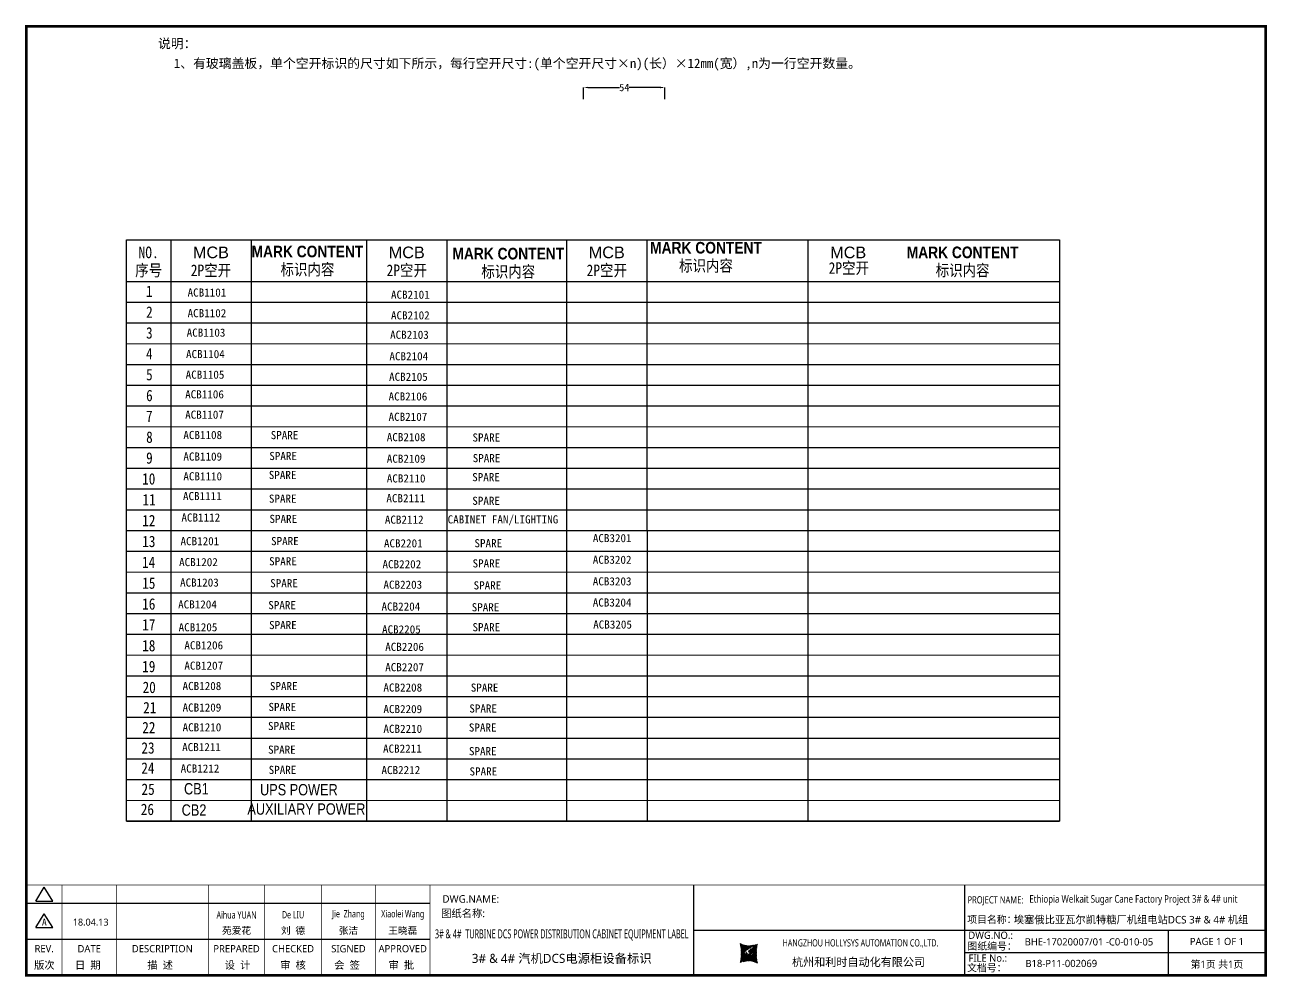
# Model space of a CAD drawing. Extents: x 81437 to 204847, y -54597 to -29444.
# Drawn here: x 106430 to 110556, y -54566 to -51404 of the extents above; entities that cross this region are included whole.
import ezdxf
from ezdxf.enums import TextEntityAlignment as Align
from ezdxf.lldxf.tags import DXFTag

# ---------------------------------------------------------------- set-up
doc = ezdxf.new("R2010")
doc.units = 0
doc.header["$LTSCALE"] = 100
doc.header["$MEASUREMENT"] = 0
for name, color, linetype in [('t', 1, 'Continuous'), ('YLT_GridLine', 7, 'Continuous'), ('YLT_GridText', 7, 'Continuous'), ('标准图框及表格', 7, 'Continuous')]:
    doc.layers.add(name, color=color, linetype=linetype)
doc.layers.add('细实线', color=7, linetype='Continuous', lineweight=20)
doc.styles.add('HZ', font='arial.ttf', dxfattribs={"width": 0.7})
doc.styles.get("Standard").update_dxf_attribs({"font": ''})
doc.styles.add('WMF_6_宋体_0', font='')
doc.styles.add('YLT_Grid', font='', dxfattribs={"width": 0.85})
doc.styles.add('微软雅黑', font='')
doc.styles.get('Standard').set_extended_font_data('SimSun')
doc.styles.get('WMF_6_宋体_0').set_extended_font_data('宋体')
doc.styles.get('YLT_Grid').set_extended_font_data('宋体')
doc.styles.get('微软雅黑').set_extended_font_data('Microsoft YaHei')
tags = doc.linetypes.add('CENTER', pattern=[2, 1.25, -0.25, 0.25, -0.25]).pattern_tags.tags
tags[10:11] = [DXFTag(74, 4), DXFTag(75, 0), DXFTag(340, '0'), DXFTag(46, 1.0), DXFTag(50, 0.0), DXFTag(44, 0.0), DXFTag(45, 0.0)]
tags[8:9] = [DXFTag(74, 4), DXFTag(75, 0), DXFTag(340, '0'), DXFTag(46, 1.0), DXFTag(50, 0.0), DXFTag(44, 0.0), DXFTag(45, 0.0)]
tags[6:7] = [DXFTag(74, 4), DXFTag(75, 0), DXFTag(340, '0'), DXFTag(46, 1.0), DXFTag(50, 0.0), DXFTag(44, 0.0), DXFTag(45, 0.0)]
tags[4:5] = [DXFTag(74, 4), DXFTag(75, 0), DXFTag(340, '0'), DXFTag(46, 1.0), DXFTag(50, 0.0), DXFTag(44, 0.0), DXFTag(45, 0.0)]
doc.dimstyles.new('STANDARD$0', dxfattribs={"dimtxt": 25, "dimasz": 15, "dimexe": 0.18, "dimexo": 0.0625, "dimgap": 0.09, "dimtad": 0, "dimdec": 0, "dimzin": 0, "dimdsep": 46, "dimtxsty": 'Standard', "dimcen": 0.09, "dimadec": 0, "dimazin": 0, "dimtfac": 1, "dimtdec": 0, "dimtofl": 0, "dimtmove": 0, "dimatfit": 3, "dimfxl": 1, "dimtolj": 1, "dimtzin": 0, "dimarcsym": 0})
pattern_1 = [(45, (-6.162819773475348, -58.86246267448996), (-0.736262898216564, 0.7362628982165641), [])]

# ---------------------------------------------------------------- blocks, each defined once
blk = doc.blocks.new('*D175')
at = {"layer": 'Defpoints', "color": 0, "transparency": 16777216}
for p in [(108555.9050164149, -51611.74222239305), (108285.9050164149, -51650.45877948414), (108555.9050164149, -51650.39627948414)]:
    blk.add_point(p, dxfattribs=at)
at = {"layer": '细实线', "color": 0, "lineweight": -2, "transparency": 16777216}
for p, q in [((108285.9050164149, -51650.39627948414), (108285.9050164149, -51611.56222239305)), ((108300.9050164149, -51611.74222239305), (108404.7039053038, -51611.74222239305)), ((108540.9050164149, -51611.74222239305), (108437.106127526, -51611.74222239305)), ((108555.9050164149, -51650.33377948414), (108555.9050164149, -51611.56222239305))]:
    blk.add_line(p, q, dxfattribs=at)
at = {"layer": '细实线', "color": 0, "transparency": 16777216}
for points in [[(108300.9050164149, -51609.24222239305), (108300.9050164149, -51614.24222239305), (108285.9050164149, -51611.74222239305)], [(108540.9050164149, -51614.24222239305), (108540.9050164149, -51609.24222239305), (108555.9050164149, -51611.74222239305)]]:
    blk.add_solid(points, dxfattribs=at)
at = {"layer": '细实线', "color": 0, "transparency": 16777216, "insert": (108420.9050164149, -51611.74222239305), "char_height": 25, "attachment_point": 5}
blk.add_mtext('\\A1;{\\fsimsun|b0|i0|c134|p2;54}', dxfattribs=at)
blk = doc.blocks.new('图框')
at = {"layer": '标准图框及表格'}
h = blk.add_hatch(dxfattribs=at)
h.set_pattern_fill('ANSI31', color=5, scale=8.329863809039892, style=0)
h.set_pattern_definition(pattern_1)
edge = h.paths.add_edge_path()
edge.add_arc((2393.094436262916, -3057.016314091056), 55.18534773488954, 238.1092081981581, 291.6531626184834)
edge.add_line((2413.457117633552, -3108.307481089123), (2382.362679957259, -3129.105284474292))
edge.add_arc((2232.744557938924, -3137.191253253037), 135.3602868968974, 346.3915348661821, 374.2500326978034)
edge.add_line((2364.304773850054, -3169.039594784347), (2391.343418124445, -3146.7148906974))
edge.add_line((2385.17637942767, -3139.143911424919), (2389.981166822123, -3139.761302572286))
edge.add_spline(control_points=[(2391.307199095063, -3146.750097628447), (2392.196661605914, -3145.885543305817), (2393.808172678844, -3144.319160410171), (2393.706362376579, -3140.114756849009), (2391.263680388605, -3139.875266105763), (2389.959101290711, -3139.747359722689)], knot_values=[0, 0, 0, 0, 6.844331067525468, 12.40042740766005, 18.76924275352248, 18.76924275352248, 18.76924275352248, 18.76924275352248], weights=[1, 1, 1, 1, 1, 1], degree=3, periodic=0)
edge.add_spline(control_points=[(2382.352543285211, -3129.127895979397), (2381.626555155563, -3129.73152025812), (2380.315378592357, -3130.821700626719), (2379.381276507607, -3132.24510027398), (2378.964379386169, -3132.880374753903)], knot_values=[0, 0, 0, 0, 5.253673658024614, 9.488438564008057, 9.488438564008057, 9.488438564008057, 9.488438564008057], weights=[1, 1, 1, 1, 1], degree=3, periodic=0)
edge.add_spline(control_points=[(2380.109845815059, -3131.144179531064), (2379.558651433159, -3131.767985770505), (2378.469607692277, -3133.249177120419), (2378.75000888206, -3136.59141356358), (2381.696031569307, -3138.758015293683), (2384.022624161043, -3139.007997601494), (2385.15175362843, -3139.129317677358)], knot_values=[10.66597461496156, 10.66597461496156, 10.66597461496156, 10.66597461496156, 18.97770399508879, 28.89455822145742, 41.119553648298, 52.64692538081317, 52.64692538081317, 52.64692538081317, 52.64692538081317], weights=[1, 1, 1, 1, 1, 1, 1], degree=3, periodic=0)
h = blk.add_hatch(dxfattribs=at)
h.set_pattern_fill('ANSI31', color=3, scale=8.329863809039892, style=0)
h.set_pattern_definition(pattern_1)
edge = h.paths.add_edge_path()
edge.add_line((2396.306912351669, -3134.638821765021), (2401.543221691929, -3135.303048767099))
edge.add_spline(control_points=[(2394.881673431148, -3127.632408877759), (2393.992210920092, -3128.496963200258), (2392.380699847337, -3130.063346096064), (2392.482510149457, -3134.26774965708), (2394.925192137576, -3134.507240400384), (2396.229771235499, -3134.635146783385)], knot_values=[0, 0, 0, 0, 6.844331067526932, 12.40042740766158, 18.76924275352342, 18.76924275352342, 18.76924275352342, 18.76924275352342], weights=[1, 1, 1, 1, 1, 1], degree=3, periodic=0)
edge.add_line((2421.884098676157, -3105.342911721815), (2394.845454401773, -3127.667615808762))
edge.add_spline(control_points=[(2406.462349776273, -3142.781070641064), (2406.85282482484, -3142.285248106444), (2407.700959278394, -3140.915136680455), (2407.438863643569, -3137.791092942495), (2404.4928409567, -3135.624491212552), (2402.166248364556, -3135.374508904741), (2401.037118897577, -3135.253188828716)], knot_values=[12.65408913243743, 12.65408913243743, 12.65408913243743, 12.65408913243743, 18.97770399508879, 28.89455822145742, 41.119553648298, 52.64692538081317, 52.64692538081317, 52.64692538081317, 52.64692538081317], weights=[1, 1, 1, 1, 1, 1, 1], degree=3, periodic=0)
edge.add_line((2405.463463917236, -3143.838156073773), (2406.618423075823, -3142.594514654259))
edge.add_line((2403.858524028219, -3145.261600863971), (2405.463463917236, -3143.838156073904))
edge.add_line((2372.73175489228, -3166.075025417009), (2403.826192568573, -3145.277222031841))
edge.add_arc((2393.094436262916, -3217.366192415033), 55.18534773488965, 58.10920819815809, 111.6531626184834)
edge.add_arc((2553.444314586908, -3137.191253253037), 135.360286896897, 166.3915348661823, 194.2500326978024)
at = {"color": 7}
for p, q in [((2209.47921527367, -2910.443887418679), (2209.47921527367, -3210.443887418679)), ((3109.47921527367, -2910.443887418679), (3109.47921527367, -3210.443887418679)), ((-6.162819773475348, -2970.443887418679), (1333.995352829523, -2970.443887418679)), ((-6.162819773475348, -3090.443887418679), (1333.995352829523, -3090.443887418679)), ((2209.47921527367, -3060.443887418679), (3109.47921527367, -3060.443887418679)), ((3109.47921527367, -3060.443887418679), (4109.47921527367, -3060.443887418679)), ((3785.62275226965, -3060.443887418679), (3785.62275226965, -3210.443887418679)), ((4109.47921527367, -3135.443887418679), (3109.47921527367, -3135.443887418679))]:
    blk.add_line(p, q, dxfattribs=at)
at = {"color": 7, "const_width": 3}
blk.add_lwpolyline([(4109.47921527367, -2910.443887418679), (-6.162819773475348, -2910.443887418679)], dxfattribs=at)
at = {"layer": 't', "color": 7}
for p, q in [((25.78656344305637, -2963.855076038152), (53.73638948711596, -2917.984787991318)), ((81.68621553114644, -2963.855076038152), (53.73638948711596, -2917.984787991318)), ((25.78656344305637, -2963.855076038152), (81.68621553114644, -2963.855076038152)), ((25.78656344305637, -3051.839702165522), (53.73638948711596, -3005.969414118631)), ((81.68621553114644, -3051.839702165522), (53.73638948711596, -3005.969414118631)), ((25.78656344305637, -3051.839702165522), (81.68621553114644, -3051.839702165522))]:
    blk.add_line(p, q, dxfattribs=at)
at = {"layer": 't', "color": 7, "const_width": 9.61519705431492}
blk.add_lwpolyline([(4109.47921527367, -3210.443887418679), (4109.47921527367, -58.86246267448996), (-6.162819773475348, -58.86246267448996), (-6.162819773475348, -3210.443887418679)], close=True, dxfattribs=at)
at = {"layer": 't', "color": 7, "const_width": 2.40379926357873}
for points in [[(112.6024995874977, -2911.645787050457), (112.6024995874977, -3210.443887418679)], [(292.8874443558816, -2911.645787050457), (292.8874443558816, -3210.443887418679)], [(598.2254953145239, -2911.645787050457), (598.2254953145239, -3215.27550872017)], [(785.8254793036103, -2911.645787050457), (785.8254793036103, -3215.27550872017)], [(973.4254632926677, -2911.645787050457), (973.4254632926677, -3215.27550872017)], [(1153.71040806111, -2911.645787050457), (1153.71040806111, -3215.27550872017)], [(1333.995352829523, -2911.645787050457), (1333.995352829523, -3215.27550872017)]]:
    blk.add_lwpolyline(points, dxfattribs=at)
at = {"color": 7, "linetype": 'CENTER', "style": '微软雅黑'}
for s, height, p in [('项目名称：', 24, (3118.237888517288, -3036.94681899895)), ('图纸编号：', 24, (3119.058468482224, -3125.527001057468)), ('杭州和利时自动化有限公司', 27, (2536.38633266712, -3179.976961063531)), ('文档号：', 24, (3117.869572934458, -3197.591179766443))]:
    blk.add_text(s, height=height, dxfattribs=at).set_placement(p)
at = {"color": 7, "style": '微软雅黑', "flags": 8}
for tag, p, height in [('DWG.NAME:', (1375.473639447489, -2969.2419877869), 25), ('DWG.NO.:', (3122.023352488108, -3089.264933317976), 24), ('图纸编号', (3309.199899152482, -3111.267140832559), 24), ('FILENO.:', (3122.509725826509, -3164.966587124836), 24), ('文档号', (3311.563545755656, -3182.994948628203), 24)]:
    blk.add_attdef(tag, p, '', height=height, dxfattribs=at)
at = {"color": 7, "style": '微软雅黑', "width": 0.8, "flags": 8}
for tag, p, height in [('PROJECTNAME:', (3119.317365890063, -2971.670387076527), 24), ('PROJECT_NAME', (3324.743137664682, -2969.191656158461), 25)]:
    blk.add_attdef(tag, p, '', height=height, dxfattribs=at)
at = {"color": 7, "style": '微软雅黑', "flags": 8}
for tag, height, width, p in [('RENLIU', 24, 0.7, (692.0254873090671, -3009.243060483925)), ('SHUFENWANG', 24, 0.7, (879.6254712981536, -3009.243060483925)), ('FANGHOU', 24, 0.7, (1063.567935676903, -3009.243060483925)), ('DANDANLI', 24, 0.7, (1243.852880445316, -3009.243060483925)), ('#10STATIONONTROLCABINETCOVER', 30, 0.6, (1771.737284051596, -3076.044837234568)), ('HANGZHOUHOLLYSYSAUTOMATIONCO.,LTD.', 24, 0.7, (2763.919484516009, -3104.577265918681))]:
    blk.add_attdef(tag, text='', height=height, dxfattribs=dict(at, width=width)).set_placement(p, align=Align.MIDDLE)
for tag, p in [('图纸名称:', (1371.649552043295, -3024.785799731683)), ('项目名称', (3272.897224152879, -3045.626842364768))]:
    blk.add_attdef(tag, text='', height=25, dxfattribs=at).set_placement(p, align=Align.BOTTOM_LEFT)
at = {"color": 7, "flags": 8}
blk.add_attdef('A', text='', height=23, dxfattribs=at).set_placement((53.73638948711596, -3033.744016823508), align=Align.MIDDLE)
at = {"color": 7, "style": '微软雅黑', "flags": 8}
for tag, height, p in [('设计时间', 23, (207.7030023673433, -3033.744016823508)), ('刘仁', 23, (692.0254873090671, -3061.050838701933)), ('王姝芬', 23, (879.6254712981536, -3061.050838701933)), ('侯方', 23, (1063.567935676903, -3061.050838701933)), ('李丹丹', 23, (1243.852880445316, -3061.050838701933)), ('PAGEXOFX', 24, (3947.55098377166, -3097.943887418679)), ('REV.', 24, (53.21983990701119, -3121.911417548025)), ('DATE', 24, (202.7449719716897, -3121.911417548025)), ('DESCRIPTION', 24, (445.5564698352027, -3121.911417548025)), ('PREPARED', 24, (692.0254873090671, -3121.911417548025)), ('CHECKED', 24, (879.625471298139, -3121.911417548025)), ('SIGNED', 24, (1063.567935676889, -3121.911417548025)), ('APPROVED', 24, (1243.852880445316, -3121.911417548025)), ('图纸名称', 30, (1771.737284051596, -3153.557526718527)), ('第几页共几页', 24, (3947.55098377166, -3172.943887418679))]:
    blk.add_attdef(tag, text='', height=height, dxfattribs=at).set_placement(p, align=Align.MIDDLE)
at = {"layer": 't', "color": 7, "style": '微软雅黑'}
for s, p in [('版次', (53.73638948711596, -3176.462903945333)), ('日  期', (198.0371495971121, -3176.462903945333)), ('描  述', (438.3267756979694, -3176.462903945333)), ('设  计', (695.3342144116759, -3176.462903945333)), ('审  核', (879.4319590690502, -3176.462903945333)), ('会  签', (1058.860113302311, -3176.462903945333)), ('审  批', (1239.145058070724, -3176.462903945333))]:
    blk.add_text(s, height=25, dxfattribs=at).set_placement(p, align=Align.MIDDLE_CENTER)
at = {"layer": '标准图框及表格', "color": 5, "style": 'HZ'}
for s, p in [('pgqh', (2367.722055843864, -3118.539690870716)), ('hollilas', (2367.889081852576, -3144.830947292762))]:
    blk.add_text(s, height=5.205656721233694, dxfattribs=at).set_placement(p)
at = {"layer": '标准图框及表格', "color": 3, "style": 'HZ'}
for s, height, p in [('auto', 8.676094535389492, (2394.744307490306, -3133.062499086471)), ('hollysys', 4.338047267694746, (2396.375285240625, -3158.593924068552))]:
    blk.add_text(s, height=height, dxfattribs=at).set_placement(p)
blk = doc.blocks.new('空开标识')
at = {"layer": 'YLT_GridText', "style": 'YLT_Grid', "width": 0.85}
blk.add_attdef('A路1', text='', height=28, dxfattribs=at).set_placement((38.7147169765085, 3.477287093177438), align=Align.CENTER)
blk = doc.blocks.new('空开12')
at = {"layer": 'YLT_GridText', "style": 'YLT_Grid', "width": 0.8}
blk.add_attdef('KA1', text='', height=28, dxfattribs=at).set_placement((31.39270106703043, 0.8407768793404102), align=Align.CENTER)

msp = doc.modelspace()

# ---------------------------------------------------------------- linework, layer by layer
at = {"layer": 'YLT_GridLine', "color": 7, "lineweight": 25}
for p, q in [((106914.7571860448, -52117.65820995941), (106914.7736531627, -54047.80947323489)), ((107181.8755060448, -52117.65820995941), (107181.8689192074, -54047.82223413103)), ((107565.0028873435, -52117.64208692528), (107565.0028873435, -54047.84053895856)), ((107832.1212073434, -52117.64208692528), (107832.1376744001, -54047.85330174289)), ((108229.1621381923, -52117.66108993212), (108229.1851920864, -54047.8722713121)), ((108229.1621383856, -52117.67097466244), (108229.1917793656, -53634.31368033292)), ((108496.2804583856, -52117.67097466244), (108496.308900485, -54047.88503356713)), ((109030.8507242876, -52117.7658001561), (109030.8671945186, -54047.91057292982)), ((106768.2696526746, -52255.52471377625), (109865.8643668886, -52255.6727062324)), ((106768.2696526746, -52324.45847377624), (109865.8643668886, -52324.60646623239)), ((106768.2696526746, -52393.39223377623), (109865.8643668886, -52393.54022623238)), ((106768.2696526746, -52462.32599377622), (109865.8643668886, -52462.47398623236)), ((106768.2696526746, -52531.2597537762), (109865.8643668886, -52531.40774623235)), ((106768.2696526746, -52600.19351377619), (109865.8643668886, -52600.34150623234)), ((106768.2696526746, -52669.12727377619), (109865.8643668886, -52669.27526623233)), ((106768.2696526746, -52738.06103377618), (109865.8643668886, -52738.20902623232)), ((106768.2696526746, -52806.99479377616), (109865.8643668886, -52807.14278623232)), ((106768.2696526746, -52875.92855377616), (109865.8643668886, -52876.0765462323)), ((106768.2696526746, -52944.86231377615), (109865.8643668886, -52945.01030623229)), ((106768.2696526746, -53013.79607377613), (109865.8643668886, -53013.94406623228)), ((106768.2696526746, -53082.72983377613), (109865.8643668886, -53082.87782623227)), ((106768.2696526746, -53151.66359377612), (109865.8643668886, -53151.81158623226)), ((106768.2696526746, -53220.59735377609), (109865.8643668886, -53220.74534623224)), ((106768.2696526746, -53289.53111377609), (109865.8643668886, -53289.67910623224)), ((106768.2696526746, -53358.46487377608), (109865.8643668886, -53358.61286623223)), ((106768.2696526746, -53427.39863377607), (109865.8643668886, -53427.54662623222)), ((106768.2696526746, -53496.33239377606), (109865.8643668886, -53496.48038623221)), ((106768.2696526746, -53565.26615377605), (109865.8643668886, -53565.4141462322)), ((106768.2427065003, -53634.19991248864), (109865.8374207142, -53634.34790494479)), ((106768.2696526746, -53634.19991377604), (109865.8643668886, -53634.34790623219)), ((106768.2157603259, -53703.13367120124), (109865.8104745399, -53703.28166365739)), ((106768.2427065003, -53703.13367248864), (109865.8374207142, -53703.28166494479)), ((106768.1888141515, -53772.06742991384), (109865.7835283655, -53772.21542236999)), ((106768.2157603259, -53772.06743120123), (109865.8104745399, -53772.21542365738)), ((106768.1618679772, -53841.00118862644), (109865.7565821912, -53841.14918108259)), ((106768.1888141515, -53841.00118991383), (109865.7835283655, -53841.14918236998)), ((106768.024442487, -53909.93494206071), (109865.619156701, -53910.08293451686)), ((106768.1618679772, -53909.93494862643), (109865.7565821912, -53910.08294108258)), ((106768.1618679772, -53909.93494862643), (109865.619156701, -53910.08293451686)), ((106768.1618679772, -53978.86870862643), (109865.7565821912, -53979.01670108258)), ((106768.1618679772, -53978.86870862643), (109865.7565821912, -53979.01670108258)), ((106768.1618679772, -54047.80246862642), (109865.7565821912, -54047.95046108257))]:
    msp.add_line(p, q, dxfattribs=at)
msp.add_lwpolyline([(106768.2696526746, -52117.65770178917), (109865.8643668886, -52117.80569424532), (109865.8446063762, -54047.95046528806), (106768.1618679772, -54047.80246862642)], close=True, dxfattribs=at)

# ---------------------------------------------------------------- block references
at = {"color": 1}
ref = msp.add_blockref('图框', (106441.3084593893, -51349.66810316486), dxfattribs=at)
ref.add_attrib('PROJECTNAME:', 'PROJECT NAME:', (109560.6258252793, -54321.33849024139), dxfattribs={"color": 7, "height": 24, "style": '微软雅黑', "width": 0.8000000000000002})
ref.add_attrib('FILENO.:', 'FILE No.:', (109563.8181852158, -54514.6346902897), dxfattribs={"color": 7, "height": 24, "style": '微软雅黑'})
ref.add_attrib('DWG.NO.:', 'DWG.NO.:', (109563.3318118774, -54438.93303648283), dxfattribs={"color": 7, "height": 24, "style": '微软雅黑'})
ref.add_attrib('PAGEXOFX', 'PAGE 1 OF 1', dxfattribs={"color": 7, "height": 24, "style": '微软雅黑', "flags": 8}).set_placement((110388.8594431609, -54447.61199058354), align=Align.MIDDLE)
ref.add_attrib('PROJECT_NAME', 'Ethiopia Welkait Sugar Cane Factory Project 3# & 4# unit', (109766.051597054, -54318.85975932332), dxfattribs={"color": 7, "height": 25, "style": '微软雅黑', "width": 0.8})
ref.add_attrib('项目名称', '埃塞俄比亚瓦尔凯特糖厂机组电站DCS 3# & 4# 机组', dxfattribs={"color": 7, "height": 25, "style": '微软雅黑'}).set_placement((109714.2056835422, -54395.29494552963), align=Align.BOTTOM_LEFT)
ref.add_attrib('HANGZHOUHOLLYSYSAUTOMATIONCO.,LTD.', 'HANGZHOU HOLLYSYS AUTOMATION CO.,LTD.', dxfattribs={"color": 7, "height": 24, "style": '微软雅黑', "width": 0.6999999999999998}).set_placement((109205.2279439053, -54454.24536908355), align=Align.MIDDLE)
ref.add_attrib('图纸名称:', '图纸名称:', dxfattribs={"color": 7, "height": 25, "style": '微软雅黑', "flags": 8}).set_placement((107812.9580114326, -54374.45390289654), align=Align.BOTTOM_LEFT)
ref.add_attrib('#10STATIONONTROLCABINETCOVER', '3# & 4#  TURBINE DCS POWER DISTRIBUTION CABINET EQUIPMENT LABEL', dxfattribs={"color": 7, "height": 30, "style": '微软雅黑', "width": 0.6, "flags": 8}).set_placement((108213.0457434409, -54425.71294039943), align=Align.MIDDLE)
ref.add_attrib('DWG.NAME:', 'DWG.NAME:', (107816.7820988368, -54318.91009095177), dxfattribs={"color": 7, "height": 25, "style": '微软雅黑', "flags": 8})
ref.add_attrib('DANDANLI', 'Xiaolei Wang', dxfattribs={"color": 7, "height": 24, "style": '微软雅黑', "width": 0.6999999999999998, "flags": 8}).set_placement((107685.1613398346, -54358.91116364879), align=Align.MIDDLE)
ref.add_attrib('FANGHOU', 'Jie  Zhang', dxfattribs={"color": 7, "height": 24, "style": '微软雅黑', "width": 0.6999999999999998, "flags": 8}).set_placement((107504.8763950662, -54358.91116364879), align=Align.MIDDLE)
ref.add_attrib('SHUFENWANG', 'De LIU', dxfattribs={"color": 7, "height": 24, "style": '微软雅黑', "width": 0.6999999999999998, "flags": 8}).set_placement((107320.9339306874, -54358.91116364879), align=Align.MIDDLE)
ref.add_attrib('RENLIU', 'Aihua YUAN', dxfattribs={"color": 7, "height": 24, "style": '微软雅黑', "width": 0.6999999999999998, "flags": 8}).set_placement((107133.3339466983, -54358.91116364879), align=Align.MIDDLE)
ref.add_attrib('APPROVED', 'APPROVED', dxfattribs={"color": 7, "height": 24, "style": '微软雅黑'}).set_placement((107685.1613398346, -54471.57952071289), align=Align.MIDDLE)
ref.add_attrib('SIGNED', 'SIGNED', dxfattribs={"color": 7, "height": 24, "style": '微软雅黑'}).set_placement((107504.8763950662, -54471.57952071289), align=Align.MIDDLE)
ref.add_attrib('CHECKED', 'CHECKED', dxfattribs={"color": 7, "height": 24, "style": '微软雅黑'}).set_placement((107320.9339306874, -54471.57952071289), align=Align.MIDDLE)
ref.add_attrib('PREPARED', 'PREPARED', dxfattribs={"color": 7, "height": 24, "style": '微软雅黑'}).set_placement((107133.3339466983, -54471.57952071289), align=Align.MIDDLE)
ref.add_attrib('DESCRIPTION', 'DESCRIPTION', dxfattribs={"color": 7, "height": 24, "style": '微软雅黑'}).set_placement((106886.8649292245, -54471.57952071289), align=Align.MIDDLE)
ref.add_attrib('DATE', 'DATE', dxfattribs={"color": 7, "height": 24, "style": '微软雅黑', "flags": 8}).set_placement((106644.053431361, -54471.57952071289), align=Align.MIDDLE)
ref.add_attrib('REV.', 'REV.', dxfattribs={"color": 7, "height": 24, "style": '微软雅黑', "flags": 8}).set_placement((106494.5282992963, -54471.57952071289), align=Align.MIDDLE)
ref.add_attrib('A', 'A', dxfattribs={"color": 7, "height": 23, "flags": 8}).set_placement((106495.0448488764, -54383.41211998837), align=Align.MIDDLE)
ref.add_attrib('设计时间', '18.04.13', dxfattribs={"color": 7, "height": 23, "style": '微软雅黑', "flags": 8}).set_placement((106649.0114617566, -54383.41211998837), align=Align.MIDDLE)
ref.add_attrib('李丹丹', '王晓磊', dxfattribs={"color": 7, "height": 23, "style": '微软雅黑', "flags": 8}).set_placement((107685.1613398346, -54410.7189418668), align=Align.MIDDLE)
ref.add_attrib('侯方', '张洁', dxfattribs={"color": 7, "height": 23, "style": '微软雅黑', "flags": 8}).set_placement((107504.8763950662, -54410.7189418668), align=Align.MIDDLE)
ref.add_attrib('王姝芬', '刘  德', dxfattribs={"color": 7, "height": 23, "style": '微软雅黑', "flags": 8}).set_placement((107320.9339306874, -54410.7189418668), align=Align.MIDDLE)
ref.add_attrib('刘仁', '苑爱花', dxfattribs={"color": 7, "height": 23, "style": '微软雅黑', "flags": 8}).set_placement((107133.3339466983, -54410.7189418668), align=Align.MIDDLE)
ref.add_attrib('图纸名称', '3# & 4# 汽机DCS电源柜设备标识', dxfattribs={"color": 7, "height": 30, "style": '微软雅黑', "flags": 8}).set_placement((108213.0457434409, -54503.22562988339), align=Align.MIDDLE)
ref.add_attrib('文档号', 'B18-P11-002069', (109752.8720051449, -54532.66305179307), dxfattribs={"color": 7, "height": 24, "style": '微软雅黑', "flags": 8})
ref.add_attrib('图纸编号', 'BHE-17020007/01 -C0-010-05', (109750.5083585418, -54460.93524399742), dxfattribs={"color": 7, "height": 24, "style": '微软雅黑', "flags": 8})
ref.add_attrib('第几页共几页', '第1页 共1页', dxfattribs={"color": 7, "height": 24, "style": '微软雅黑', "flags": 8}).set_placement((110388.8594431609, -54522.61199058354), align=Align.MIDDLE)
at = {"layer": '细实线'}
ref = msp.add_blockref('空开12', (106957.6173481524, -53960.50612538736), dxfattribs=dict(at, xscale=1.348704000001308, yscale=1.348703999999834, zscale=1.348704))
ref.add_attrib('KA1', 'CB1', dxfattribs={"layer": 'YLT_GridText', "height": 37.763712, "style": 'HZ', "width": 0.8}).set_placement((106999.9568096523, -53959.37216624709), align=Align.CENTER)
ref = msp.add_blockref('空开标识', (107288.0847306352, -53967.17907388694), dxfattribs=dict(at, xscale=1.348704000001308, yscale=1.348703999999834, zscale=1.348704))
ref.add_attrib('A路1', 'UPS POWER', dxfattribs={"layer": 'YLT_GridText', "height": 37.763712, "style": 'HZ', "width": 0.8}).set_placement((107340.2994242802, -53962.48924287522), align=Align.CENTER)
ref = msp.add_blockref('空开12', (106949.814985496, -54031.20242273416), dxfattribs=dict(at, xscale=1.348704000001308, yscale=1.348703999999834, zscale=1.348704))
ref.add_attrib('KA1', 'CB2', dxfattribs={"layer": 'YLT_GridText', "height": 37.763712, "style": 'HZ', "width": 0.8}).set_placement((106992.1544469959, -54030.06846359389), align=Align.CENTER)
ref = msp.add_blockref('空开标识', (107312.9805348976, -54031.30883915706), dxfattribs=dict(at, xscale=1.348704000001308, yscale=1.348703999999834, zscale=1.348704))
ref.add_attrib('A路1', 'AUXILIARY POWER', dxfattribs={"layer": 'YLT_GridText', "height": 37.763712, "style": 'HZ', "width": 0.8}).set_placement((107365.1952285427, -54026.61900814535), align=Align.CENTER)

# ---------------------------------------------------------------- texts
at = {"layer": 'YLT_GridText', "style": 'YLT_Grid', "width": 0.85}
for s, p in [('1', (106832.5250974414, -52307.16791047744)), ('2', (106833.0600833614, -52376.40138247744)), ('3', (106832.8817547214, -52445.63485447744)), ('4', (106832.7925904014, -52514.86832647744)), ('5', (106832.8817547214, -52584.10179847744)), ('6', (106832.9709190413, -52653.33527047744)), ('7', (106832.7034260814, -52722.56874247744)), ('8', (106833.1492476813, -52791.80221447744)), ('9', (106833.0600833614, -52861.03568647744)), ('10', (106819.9529283213, -52930.26915847744)), ('11', (106821.1120644814, -52999.50263047744)), ('12', (106820.2204212814, -53068.73610247744)), ('13', (106820.2204212814, -53137.96957447744)), ('14', (106819.5962710414, -53207.20304647744)), ('15', (106820.2204212814, -53276.43651847745)), ('16', (106820.0420926413, -53345.66999047744)), ('17', (106820.1312569613, -53414.90346247745)), ('18', (106820.1312569613, -53484.13693447745)), ('19', (106820.0420926413, -53553.37040647745)), ('20', (106821.3795574414, -53622.60387847746)), ('21', (106823.3519724872, -53689.92532734122)), ('22', (106820.2145587022, -53756.12496738489)), ('23', (106817.441799735, -53823.83930600989)), ('24', (106817.1310301245, -53890.61823112013)), ('25', (106817.844854752, -53960.8714328007)), ('26', (106815.471936309, -54027.73546031244))]:
    msp.add_text(s, height=37.763712, dxfattribs=at).set_placement(p)
at = {"layer": 'YLT_GridText', "attachment_point": 5, "style": 'YLT_Grid'}
for s, insert, char_height, width in [('NO.', (106841.5117726746, -52159.6011048325), 38.5344, 117.7618399999974), ('{\\fArial|b0|i0|c0|p2;\\W1;MCB}', (107048.3130526746, -52159.6011048325), 38.53440000000001, 480.9008504267226), ('{\\fArial|b1|i0|c0|p2;MARK\\fArial|b1|i0|c134|p2; \\fArial|b1|i0|c0|p2;CONTENT}', (107368.6837650467, -52156.71238942521), 38.53440000000001, 761.1435999999999), ('{\\fArial|b0|i0|c0|p2;\\W1;MCB}', (107698.5587539733, -52159.58498179838), 38.53440000000001, 480.9008504267226), ('\\pt154.1376;{\\fArial|b0|i0|c134|p34;\\W1;MCB}', (108362.7180050154, -52159.61386953553), 38.5344, 480.9008504267226), ('{\\fArial|b1|i0|c0|p2;MARK\\fArial|b1|i0|c134|p2; \\fArial|b1|i0|c0|p2;CONTENT}', (108692.1959512063, -52144.13449664392), 38.53440000000001, 761.1435999999999), ('\\pt154.1376;{\\fArial|b0|i0|c134|p34;\\W1;MCB}', (109164.4065911107, -52159.71857975951), 38.5344, 480.9008504267226), ('{\\fArial|b1|i0|c0|p2;MARK\\fArial|b1|i0|c134|p2; \\fArial|b1|i0|c0|p2;CONTENT}', (109544.333691425, -52159.6011048325), 38.53440000000001, 761.1435999999999), ('{\\fArial|b1|i0|c0|p2;MARK\\fArial|b1|i0|c134|p2; \\fArial|b1|i0|c0|p2;CONTENT}', (108035.6703848617, -52163.74641639517), 38.53440000000001, 761.1435999999999), ('标识内容', (108692.1959512063, -52205.59122558768), 38.5344, 761.1435999999999), ('序号', (106841.5117726746, -52221.05783377626), 38.5344, 117.7618399999974), ('2P空开', (107048.3130526746, -52221.05783377626), 38.5344, 238.3959200000052), ('标识内容', (107368.6837650467, -52218.16911836897), 38.5344, 761.1435999999999), ('2P空开', (107698.5587539733, -52221.04171074213), 38.5344, 238.3959200000052), ('标识内容', (108035.6703848617, -52225.20314533892), 38.5344, 761.1435999999999), ('2P空开', (108362.7180050154, -52221.07059847929), 38.5344, 238.3959200000052), ('2P空开', (109166.4187171039, -52213.38098131469), 38.5344, 238.3959200000052), ('标识内容', (109544.333691425, -52221.05783377626), 38.5344, 761.1435999999999)]:
    msp.add_mtext(s, dxfattribs=dict(at, insert=insert, char_height=char_height, width=width))
at = {"layer": '细实线', "color": 7, "style": 'WMF_6_宋体_0'}
for s, height, p in [('说明：', 31.2807432747123, (106872.4166953358, -51481.33170682703)), ('1、有玻璃盖板，单个空开标识的尺寸如下所示，每行空开尺寸:(单个空开尺寸×n)(长）×12mm(宽）,n为一行空开数量。', 31.2807432747123, (106924.9147938318, -51547.1398053231)), ('ACB1101', 27, (106970.7385158661, -52306.19986410903)), ('ACB2101', 27, (107646.1725170895, -52313.28621547751)), ('ACB1102', 27, (106970.7385158661, -52374.71200528111)), ('ACB2102', 27, (107646.1725170895, -52381.79835664959)), ('ACB1103', 27, (106967.7587428668, -52439.25401697161)), ('ACB2103', 27, (107643.1927440902, -52446.34036834009)), ('ACB1104', 27, (106965.548763385, -52510.60368590016)), ('ACB2104', 27, (107640.9827646084, -52517.69003726864)), ('ACB1105', 27, (106964.346537559, -52578.83272521713)), ('ACB2105', 27, (107639.7805387825, -52585.91907658561)), ('ACB1106', 27, (106962.7589443253, -52644.09288684343)), ('ACB2106', 27, (107638.1929455488, -52651.17923821191)), ('ACB1107', 27, (106962.7589443253, -52711.67139423803)), ('ACB2107', 27, (107638.1929455488, -52718.75774560651)), ('ACB1108', 27, (106956.7741715399, -52779.2500959372)), ('SPARE', 27, (107246.7502816536, -52779.60482834409)), ('ACB2108', 27, (107632.2081727634, -52786.33644730568)), ('SPARE', 27, (107916.7613146523, -52787.46619962491)), ('ACB1109', 27, (106956.7741715399, -52850.81573446903)), ('SPARE', 27, (107242.0281242499, -52848.97422798963)), ('ACB2109', 27, (107632.2081727634, -52857.90208583751)), ('SPARE', 27, (107917.4621254734, -52856.06057935811)), ('SPARE', 27, (107240.4019694277, -52912.04905589492)), ('ACB1110', 27, (106956.7741715399, -52916.40077344731)), ('ACB2110', 27, (107632.2081727634, -52923.48712481579)), ('SPARE', 27, (107915.8359706511, -52919.13540726341)), ('ACB1111', 27, (106955.4682511788, -52982.13009814748)), ('SPARE', 27, (107240.6878622365, -52990.66572502592)), ('ACB2111', 27, (107630.9022524023, -52989.21644951596)), ('SPARE', 27, (107916.12186346, -52997.7520763944)), ('ACB1112', 27, (106950.3799706239, -53053.24174389655)), ('SPARE', 27, (107242.6258065918, -53057.87660804857)), ('ACB2112', 27, (107625.8139718473, -53060.32809526503)), ('CABINET FAN/LIGHTING', 27, (107834.2648936571, -53059.48745476559)), ('ACB1201', 27, (106947.3335552596, -53131.78691912722)), ('SPARE', 27, (107247.9719742818, -53131.55426774365)), ('ACB2201', 27, (107622.767556483, -53138.8732704957)), ('SPARE', 27, (107923.4059755053, -53138.64061911213)), ('ACB3201', 27, (108316.5127767333, -53121.63534424603)), ('ACB1202', 27, (106942.5702107797, -53201.27709268621)), ('SPARE', 27, (107241.5824749797, -53198.53423022968)), ('ACB3202', 27, (108316.2362233762, -53193.46416840773)), ('ACB2202', 27, (107618.0042120032, -53208.3634440547)), ('SPARE', 27, (107917.0164762031, -53205.62058159816)), ('ACB1203', 27, (106945.7457737663, -53269.1804774327)), ('SPARE', 27, (107245.0439307752, -53271.49517715903)), ('ACB2203', 27, (107621.1797749897, -53276.26682880118)), ('SPARE', 27, (107920.4779319986, -53278.58152852751)), ('ACB3203', 27, (108316.2362233762, -53265.19982349633)), ('ACB1204', 27, (106939.3948360527, -53341.84384000741)), ('SPARE', 27, (107238.6929930616, -53344.15853973373)), ('ACB2204', 27, (107614.8288372761, -53348.93019137589)), ('SPARE', 27, (107914.126994285, -53351.24489110221)), ('ACB3204', 27, (108316.2362233762, -53335.4854206518)), ('ACB1205', 27, (106940.982617546, -53417.68039159782)), ('SPARE', 27, (107241.3504142419, -53410.33232372419)), ('ACB2205', 27, (107616.4166187695, -53424.76674296631)), ('SPARE', 27, (107916.7844154654, -53417.41867509267)), ('ACB3205', 27, (108317.6956118201, -53408.57984806217)), ('ACB1206', 27, (106960.0986663531, -53477.5819111602)), ('ACB2206', 27, (107627.0525244078, -53482.64341137826)), ('ACB1207', 27, (106960.0986663531, -53545.16041855481)), ('ACB2207', 27, (107627.0525244078, -53550.22191877286)), ('ACB1208', 27, (106954.1138935677, -53612.73912025397)), ('SPARE', 27, (107244.0900036814, -53613.09385266087)), ('ACB2208', 27, (107621.0677516224, -53617.80062047203)), ('SPARE', 27, (107911.0438617361, -53618.15535287892)), ('ACB1209', 27, (106954.1138935677, -53684.3047587858)), ('SPARE', 27, (107239.3678462777, -53682.46325230641)), ('ACB2209', 27, (107621.0677516224, -53689.36625900386)), ('SPARE', 27, (107906.3217043324, -53687.52475252446)), ('ACB1210', 27, (106954.1138935677, -53749.88979776409)), ('SPARE', 27, (107237.7416914554, -53745.5380802117)), ('ACB2210', 27, (107621.0677516224, -53754.95129798214)), ('SPARE', 27, (107904.6955495101, -53750.59958042976)), ('ACB1211', 27, (106952.8079732066, -53815.61912246425)), ('ACB2211', 27, (107619.7618312613, -53820.68062268231)), ('SPARE', 27, (107238.0275842643, -53824.15474934269)), ('SPARE', 27, (107904.981442319, -53829.21624956075)), ('ACB1212', 27, (106947.7196926516, -53886.73076821333)), ('SPARE', 27, (107239.9655286195, -53891.36563236534)), ('ACB2212', 27, (107614.6735507063, -53891.79226843138)), ('SPARE', 27, (107906.9193866742, -53896.4271325834))]:
    msp.add_text(s, height=height, dxfattribs=at).set_placement(p)

# ---------------------------------------------------------------- dimensions: what is measured, and where the dimension line sits
at = {"layer": '细实线', "color": 3}
dim = msp.add_linear_dim(base=(108555.9050164149, -51611.74222239305), p1=(108285.9050164149, -51650.45877948414), p2=(108555.9050164149, -51650.39627948414), text='{\\fsimsun|b0|i0|c134|p2;54}', dimstyle='STANDARD$0', dxfattribs=at)
dim.commit()
dim.dimension.update_dxf_attribs({"geometry": '*D175', "text_midpoint": (108420.9050164149, -51611.74222239305)})

doc.saveas('drawing.dxf')
